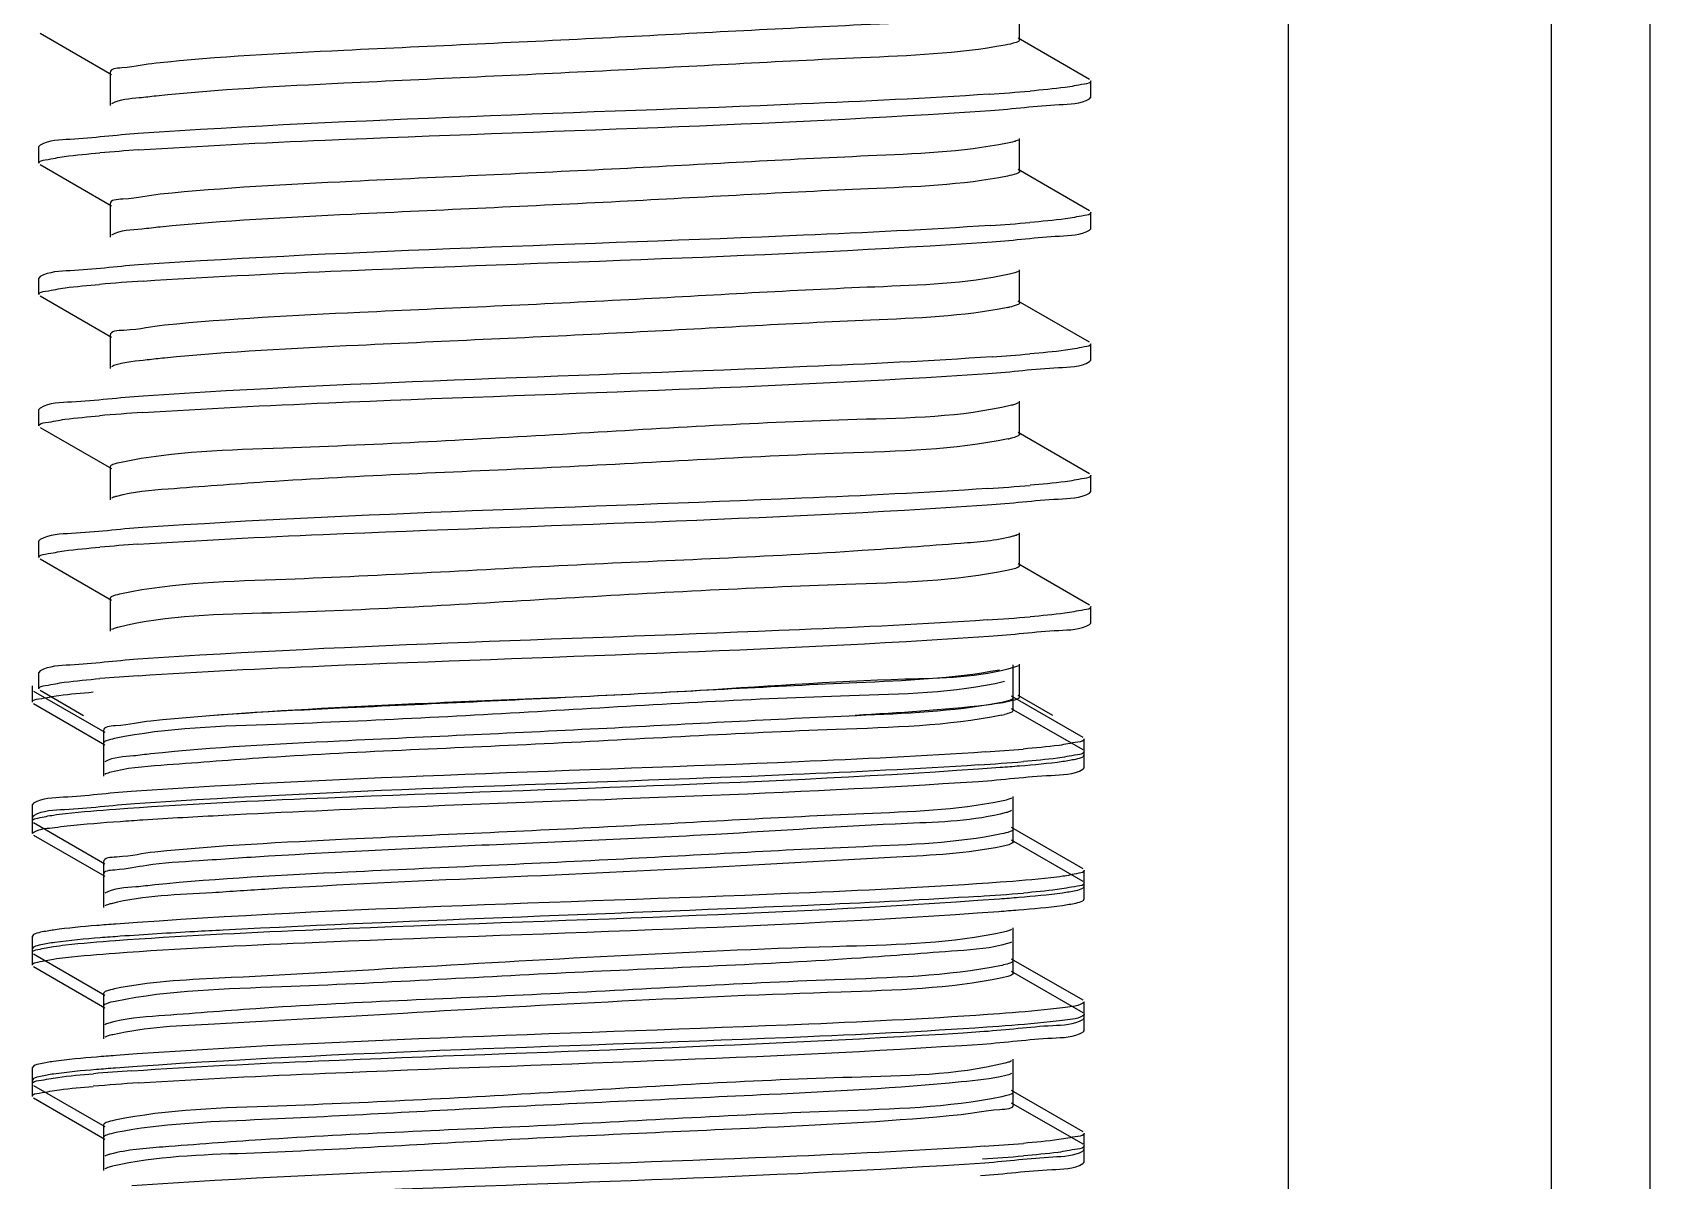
# Model space of a CAD drawing. Extents: x 1725261 to 1937680, y 860327 to 1571294.
# Drawn here: x 1825655.8 to 1825948.7, y 1252264 to 1252472 of the extents above; entities that cross this region are included whole.
import ezdxf

# ---------------------------------------------------------------- set-up
doc = ezdxf.new("R2010")
doc.units = 0
doc.header["$LTSCALE"] = 1000
doc.header["$MEASUREMENT"] = 0

msp = doc.modelspace()

# ---------------------------------------------------------------- linework, layer by layer
at = {"linetype": 'Continuous'}
for p, q in [((1825883.22, 1253335.18), (1825883.22, 1248594.16)), ((1825930.85, 1253335.18), (1825930.85, 1248594.16)), ((1825948.71, 1253335.18), (1825948.71, 1248594.16)), ((1825834.61, 1252470.68), (1825834.61, 1252476.64)), ((1825657.22, 1252471.91), (1825670.15, 1252464.43)), ((1825847.28, 1252463.5), (1825834.35, 1252470.99)), ((1825669.89, 1252464.73), (1825669.89, 1252458.78)), ((1825847.5, 1252460.27), (1825847.5, 1252463.24)), ((1825847.5, 1252460.27), (1825847.5, 1252463.24)), ((1825847.28, 1252460), (1825847.5, 1252460.27)), ((1825657.22, 1252451.6), (1825657, 1252451.34)), ((1825657, 1252448.36), (1825657, 1252451.34)), ((1825657, 1252448.36), (1825657, 1252451.34)), ((1825834.61, 1252446.87), (1825834.61, 1252452.82)), ((1825657.22, 1252448.1), (1825670.15, 1252440.62)), ((1825847.28, 1252439.69), (1825834.35, 1252447.17)), ((1825669.89, 1252440.92), (1825669.89, 1252434.96)), ((1825847.5, 1252436.45), (1825847.5, 1252439.43)), ((1825847.5, 1252436.45), (1825847.5, 1252439.43)), ((1825847.28, 1252436.19), (1825847.5, 1252436.45)), ((1825657.22, 1252427.78), (1825657, 1252427.52)), ((1825834.61, 1252423.06), (1825834.61, 1252429.01)), ((1825657, 1252424.55), (1825657, 1252427.52)), ((1825657, 1252424.55), (1825657, 1252427.52)), ((1825657.22, 1252424.29), (1825670.15, 1252416.8)), ((1825847.28, 1252415.88), (1825834.35, 1252423.36)), ((1825669.89, 1252417.1), (1825669.89, 1252411.15)), ((1825847.5, 1252412.64), (1825847.5, 1252415.62)), ((1825847.5, 1252412.64), (1825847.5, 1252415.62)), ((1825847.28, 1252412.38), (1825847.5, 1252412.64)), ((1825834.61, 1252399.25), (1825834.61, 1252405.2)), ((1825657.22, 1252403.97), (1825657, 1252403.71)), ((1825657, 1252400.73), (1825657, 1252403.71)), ((1825657, 1252400.73), (1825657, 1252403.71)), ((1825657.22, 1252400.47), (1825670.15, 1252392.99)), ((1825847.28, 1252392.06), (1825834.35, 1252399.55)), ((1825669.89, 1252393.29), (1825669.89, 1252387.34)), ((1825847.5, 1252388.83), (1825847.5, 1252391.8)), ((1825847.5, 1252388.83), (1825847.5, 1252391.8)), ((1825847.28, 1252388.57), (1825847.5, 1252388.83)), ((1825834.61, 1252375.43), (1825834.61, 1252381.39)), ((1825657.22, 1252380.16), (1825657, 1252379.9)), ((1825657, 1252376.92), (1825657, 1252379.9)), ((1825657, 1252376.92), (1825657, 1252379.9)), ((1825657.22, 1252376.66), (1825670.15, 1252369.18)), ((1825847.28, 1252368.25), (1825834.35, 1252375.73)), ((1825833.4, 1252374.78), (1825832.59, 1252374.59)), ((1825669.89, 1252369.48), (1825669.89, 1252363.53)), ((1825847.5, 1252365.01), (1825847.5, 1252367.99)), ((1825847.28, 1252364.75), (1825847.5, 1252365.01)), ((1825833.42, 1252351.48), (1825833.42, 1252357.43)), ((1825834.61, 1252351.62), (1825834.61, 1252357.57)), ((1825657.22, 1252356.35), (1825657, 1252356.08)), ((1825657, 1252353.11), (1825657, 1252356.08)), ((1825657, 1252353.11), (1825657, 1252356.08)), ((1825833.42, 1252349.2), (1825833.42, 1252355.15)), ((1825655.81, 1252350.69), (1825655.81, 1252353.66)), ((1825655.81, 1252350.69), (1825655.81, 1252353.66)), ((1825656.04, 1252352.7), (1825668.96, 1252345.22)), ((1825657.22, 1252352.85), (1825665.1, 1252348.29)), ((1825846.09, 1252344.29), (1825833.16, 1252351.78)), ((1825840.62, 1252348.29), (1825834.35, 1252351.92)), ((1825656.04, 1252350.42), (1825668.96, 1252342.94)), ((1825833.67, 1252351.05), (1825832.62, 1252350.78)), ((1825846.09, 1252342.02), (1825833.16, 1252349.5)), ((1825668.7, 1252345.52), (1825668.7, 1252339.57)), ((1825668.7, 1252343.24), (1825668.7, 1252337.29)), ((1825846.31, 1252341.06), (1825846.31, 1252344.03)), ((1825846.09, 1252340.8), (1825846.31, 1252341.06)), ((1825846.31, 1252338.78), (1825846.31, 1252341.76)), ((1825846.31, 1252338.78), (1825846.31, 1252341.76)), ((1825846.09, 1252338.52), (1825846.31, 1252338.78)), ((1825656.04, 1252332.39), (1825655.81, 1252332.13)), ((1825655.81, 1252329.15), (1825655.81, 1252332.13)), ((1825655.81, 1252329.15), (1825655.81, 1252332.13)), ((1825833.42, 1252327.66), (1825833.42, 1252333.62)), ((1825833.42, 1252325.38), (1825833.42, 1252331.34)), ((1825656.04, 1252330.11), (1825655.81, 1252329.85)), ((1825655.81, 1252326.87), (1825655.81, 1252329.85)), ((1825655.81, 1252326.87), (1825655.81, 1252329.85)), ((1825656.04, 1252328.89), (1825668.96, 1252321.41)), ((1825656.04, 1252326.61), (1825668.96, 1252319.13)), ((1825846.09, 1252320.48), (1825833.16, 1252327.96)), ((1825846.09, 1252318.2), (1825833.16, 1252325.69)), ((1825832.18, 1252324.72), (1825831.4, 1252324.54)), ((1825668.7, 1252321.71), (1825668.7, 1252315.76)), ((1825668.7, 1252319.43), (1825668.7, 1252313.48)), ((1825846.31, 1252317.24), (1825846.31, 1252320.22)), ((1825846.31, 1252317.24), (1825846.31, 1252320.22)), ((1825846.09, 1252316.98), (1825846.31, 1252317.24)), ((1825846.31, 1252314.97), (1825846.31, 1252317.94)), ((1825846.31, 1252314.97), (1825846.31, 1252317.94)), ((1825846.09, 1252314.71), (1825846.31, 1252314.97)), ((1825656.04, 1252308.58), (1825655.81, 1252308.31)), ((1825655.81, 1252305.34), (1825655.81, 1252308.31)), ((1825655.81, 1252305.34), (1825655.81, 1252308.31)), ((1825833.42, 1252303.85), (1825833.42, 1252309.8)), ((1825656.04, 1252306.3), (1825655.81, 1252306.04)), ((1825655.81, 1252303.06), (1825655.81, 1252306.04)), ((1825655.81, 1252303.06), (1825655.81, 1252306.04)), ((1825656.04, 1252305.08), (1825668.96, 1252297.6)), ((1825833.42, 1252301.57), (1825833.42, 1252307.52)), ((1825656.04, 1252302.8), (1825668.96, 1252295.32)), ((1825846.09, 1252296.67), (1825833.16, 1252304.15)), ((1825846.09, 1252294.39), (1825833.16, 1252301.87)), ((1825832.45, 1252300.99), (1825831.43, 1252300.74)), ((1825668.7, 1252297.9), (1825668.7, 1252291.94)), ((1825846.31, 1252293.43), (1825846.31, 1252296.41)), ((1825846.31, 1252293.43), (1825846.31, 1252296.41)), ((1825668.7, 1252295.62), (1825668.7, 1252289.66)), ((1825846.09, 1252293.17), (1825846.31, 1252293.43)), ((1825846.31, 1252291.15), (1825846.31, 1252294.13)), ((1825846.31, 1252291.15), (1825846.31, 1252294.13)), ((1825846.09, 1252290.89), (1825846.31, 1252291.15)), ((1825656.04, 1252284.76), (1825655.81, 1252284.5)), ((1825655.81, 1252281.53), (1825655.81, 1252284.5)), ((1825655.81, 1252281.53), (1825655.81, 1252284.5)), ((1825833.42, 1252280.04), (1825833.42, 1252285.99)), ((1825656.04, 1252282.48), (1825655.81, 1252282.22)), ((1825655.81, 1252279.25), (1825655.81, 1252282.22)), ((1825655.81, 1252279.25), (1825655.81, 1252282.22)), ((1825656.04, 1252281.26), (1825668.96, 1252273.78)), ((1825833.42, 1252277.76), (1825833.42, 1252283.71)), ((1825656.04, 1252278.99), (1825668.96, 1252271.5)), ((1825832.01, 1252279.33), (1825831.37, 1252279.19)), ((1825846.09, 1252272.86), (1825833.16, 1252280.34)), ((1825846.09, 1252270.58), (1825833.16, 1252278.06)), ((1825668.7, 1252274.08), (1825668.7, 1252268.13)), ((1825846.31, 1252269.62), (1825846.31, 1252272.6)), ((1825668.7, 1252271.81), (1825668.7, 1252265.85)), ((1825846.09, 1252269.36), (1825846.31, 1252269.62)), ((1825846.31, 1252267.34), (1825846.31, 1252270.32)), ((1825846.31, 1252267.34), (1825846.31, 1252270.32)), ((1825846.09, 1252267.08), (1825846.31, 1252267.34))]:
    msp.add_line(p, q, dxfattribs=at)
for centre, radius, start, end in [((1825801.59, 1252876.54), 416.6, 273.7824, 274.8062), ((1825702.4, 1252041.46), 410.18, 93.8281, 94.8033), ((1825801.92, 1252848.57), 412.43, 273.8103, 274.8058), ((1825703.5, 1252003.88), 423.99, 93.7358, 94.8048), ((1825828.44, 1252442.07), 20.28, 281.4289, 282.338), ((1825802.26, 1252820.47), 408.13, 273.8417, 274.8037), ((1825703.38, 1251981.47), 422.59, 93.7444, 94.8051), ((1825829.07, 1252415.3), 17.26, 281.5727, 283.5086), ((1825801.29, 1252808.83), 420.34, 273.7577, 274.8062), ((1825702.27, 1251971.6), 408.6, 93.8386, 94.8036), ((1825801.16, 1252786.66), 421.99, 273.7478, 274.8056), ((1825702.37, 1251946.53), 409.86, 93.8302, 94.8034), ((1825827.8, 1252365.64), 17.65, 281.5584, 283.3366), ((1825799.49, 1252766.6), 428.18, 273.7147, 274.7998), ((1825801.08, 1252748.81), 408.05, 273.842, 274.8039), ((1825799.36, 1252744.5), 429.9, 273.7049, 274.7979), ((1825827.45, 1252321.92), 19.31, 281.4817, 282.6766), ((1825702.84, 1251851.8), 430.8, 93.6991, 94.7988), ((1825701.21, 1251874.63), 410.18, 93.8281, 94.8033), ((1825800.76, 1252681.4), 412.1, 273.8126, 274.8057), ((1825800.33, 1252684.62), 417.61, 273.7817, 274.8013)]:
    msp.add_arc(centre, radius, start, end, dxfattribs=at)
for points, knots in [([(1825832.01, 1252475.68), (1825823.43, 1252474.1), (1825799.47, 1252473.19), (1825759.59, 1252470.92), (1825716.99, 1252469.03), (1825689.52, 1252467.64), (1825678.23, 1252466.45)], [0, 0, 0, 0, 0.169916, 0.464788, 0.779028, 1, 1, 1, 1]), ([(1825832.01, 1252469.73), (1825823.43, 1252468.14), (1825799.47, 1252467.24), (1825759.59, 1252464.96), (1825716.99, 1252463.08), (1825689.52, 1252461.68), (1825678.23, 1252460.5)], [0, 0, 0, 0, 0.169916, 0.464788, 0.779028, 1, 1, 1, 1]), ([(1825834.61, 1252470.68), (1825834.61, 1252470.41), (1825833.41, 1252470.02), (1825832.67, 1252469.85), (1825832.01, 1252469.73)], [0, 0, 0, 0, 0.287813, 1, 1, 1, 1]), ([(1825678.23, 1252466.45), (1825676.15, 1252466.23), (1825674.17, 1252465.61), (1825669.88, 1252465.49), (1825669.89, 1252464.73)], [0, 0, 0, 0, 0.733736, 1, 1, 1, 1]), ([(1825847.5, 1252463.24), (1825847.5, 1252462.81), (1825845.2, 1252462.52), (1825844.04, 1252462.21), (1825842.88, 1252462.06)], [0, 0, 0, 0, 0.271384, 1, 1, 1, 1]), ([(1825678.23, 1252460.5), (1825677.22, 1252460.39), (1825674.54, 1252460), (1825671.63, 1252459.94), (1825670.15, 1252459.08)], [0, 0, 0, 0, 0.373853, 1, 1, 1, 1]), ([(1825829.07, 1252460.84), (1825817.77, 1252460.08), (1825766.41, 1252457.62), (1825714.99, 1252456.42), (1825675, 1252453.7)], [0, 0, 0, 0, 0.220263, 1, 1, 1, 1]), ([(1825829.33, 1252457.89), (1825833.48, 1252458.17), (1825839.31, 1252458.97), (1825845.65, 1252459.08), (1825847.27, 1252460)], [0, 0, 0, 0, 0.690508, 1, 1, 1, 1]), ([(1825675.01, 1252450.73), (1825686.27, 1252451.49), (1825737.71, 1252453.97), (1825789.21, 1252455.17), (1825829.33, 1252457.89)], [0, 0, 0, 0, 0.219081, 1, 1, 1, 1]), ([(1825675, 1252453.7), (1825670.88, 1252453.42), (1825665.12, 1252452.63), (1825658.83, 1252452.52), (1825657.23, 1252451.6)], [0, 0, 0, 0, 0.690323, 1, 1, 1, 1]), ([(1825832.41, 1252451.95), (1825824.13, 1252450.29), (1825800.55, 1252449.49), (1825761.04, 1252447.14), (1825718.27, 1252445.3), (1825690.5, 1252443.88), (1825678.98, 1252442.71)], [0, 0, 0, 0, 0.164798, 0.457724, 0.773903, 1, 1, 1, 1]), ([(1825834.35, 1252452.52), (1825834.12, 1252452.39), (1825833.47, 1252452.18), (1825832.81, 1252452.03), (1825832.41, 1252451.95)], [0, 0, 0, 0, 0.388853, 1, 1, 1, 1]), ([(1825657, 1252448.36), (1825657, 1252448.79), (1825659.29, 1252449.08), (1825660.45, 1252449.39), (1825661.6, 1252449.54)], [0, 0, 0, 0, 0.271489, 1, 1, 1, 1]), ([(1825832.41, 1252445.99), (1825824.13, 1252444.33), (1825800.55, 1252443.54), (1825761.04, 1252441.19), (1825718.27, 1252439.34), (1825690.5, 1252437.92), (1825678.98, 1252436.76)], [0, 0, 0, 0, 0.164798, 0.457724, 0.773903, 1, 1, 1, 1]), ([(1825834.61, 1252446.87), (1825834.61, 1252446.64), (1825833.62, 1252446.25), (1825832.97, 1252446.1), (1825832.41, 1252445.99)], [0, 0, 0, 0, 0.292777, 1, 1, 1, 1]), ([(1825678.98, 1252442.71), (1825676.71, 1252442.49), (1825674.57, 1252441.8), (1825669.89, 1252441.74), (1825669.89, 1252440.92)], [0, 0, 0, 0, 0.734506, 1, 1, 1, 1]), ([(1825847.5, 1252439.43), (1825847.5, 1252439), (1825845.22, 1252438.71), (1825844.07, 1252438.4), (1825842.92, 1252438.25)], [0, 0, 0, 0, 0.271538, 1, 1, 1, 1]), ([(1825678.98, 1252436.76), (1825677.86, 1252436.65), (1825674.94, 1252436.23), (1825671.76, 1252436.2), (1825670.15, 1252435.27)], [0, 0, 0, 0, 0.375724, 1, 1, 1, 1]), ([(1825829.33, 1252437.05), (1825818.04, 1252436.29), (1825766.6, 1252433.81), (1825715.1, 1252432.62), (1825675.01, 1252429.89)], [0, 0, 0, 0, 0.219643, 1, 1, 1, 1]), ([(1825675.87, 1252426.97), (1825687.2, 1252427.73), (1825738.45, 1252430.18), (1825789.76, 1252431.37), (1825829.61, 1252434.09)], [0, 0, 0, 0, 0.221375, 1, 1, 1, 1]), ([(1825829.61, 1252434.09), (1825833.7, 1252434.37), (1825839.43, 1252435.16), (1825845.68, 1252435.28), (1825847.27, 1252436.19)], [0, 0, 0, 0, 0.690201, 1, 1, 1, 1]), ([(1825675.01, 1252429.89), (1825670.9, 1252429.61), (1825665.12, 1252428.81), (1825658.83, 1252428.71), (1825657.23, 1252427.78)], [0, 0, 0, 0, 0.690341, 1, 1, 1, 1]), ([(1825832.77, 1252428.21), (1825824.8, 1252426.46), (1825801.61, 1252425.81), (1825762.5, 1252423.36), (1825719.56, 1252421.56), (1825691.51, 1252420.12), (1825679.75, 1252418.98)], [0, 0, 0, 0, 0.159658, 0.450626, 0.768754, 1, 1, 1, 1]), ([(1825834.35, 1252428.71), (1825834.16, 1252428.6), (1825833.63, 1252428.41), (1825833.1, 1252428.28), (1825832.77, 1252428.21)], [0, 0, 0, 0, 0.39781, 1, 1, 1, 1]), ([(1825657, 1252424.55), (1825657, 1252424.99), (1825659.36, 1252425.27), (1825660.54, 1252425.59), (1825661.73, 1252425.75)], [0, 0, 0, 0, 0.271035, 1, 1, 1, 1]), ([(1825832.46, 1252422.19), (1825824.31, 1252420.54), (1825801.02, 1252419.75), (1825761.88, 1252417.41), (1825719.22, 1252415.59), (1825691.4, 1252414.16), (1825679.75, 1252413.02)], [0, 0, 0, 0, 0.163103, 0.454144, 0.77037, 1, 1, 1, 1]), ([(1825834.61, 1252423.06), (1825834.61, 1252422.85), (1825833.8, 1252422.49), (1825833.24, 1252422.36), (1825832.77, 1252422.26)], [0, 0, 0, 0, 0.298854, 1, 1, 1, 1]), ([(1825679.75, 1252418.98), (1825677.29, 1252418.74), (1825674.99, 1252417.98), (1825669.89, 1252418), (1825669.89, 1252417.1)], [0, 0, 0, 0, 0.735116, 1, 1, 1, 1]), ([(1825679.75, 1252413.02), (1825678.71, 1252412.92), (1825675.71, 1252412.58), (1825672.66, 1252412.3), (1825670.77, 1252411.71)], [0, 0, 0, 0, 0.345444, 1, 1, 1, 1]), ([(1825829.61, 1252413.26), (1825818.45, 1252412.49), (1825767.2, 1252410.02), (1825715.89, 1252408.8), (1825675.87, 1252406.14)], [0, 0, 0, 0, 0.2181, 1, 1, 1, 1]), ([(1825847.5, 1252415.62), (1825847.5, 1252415.19), (1825845.23, 1252414.9), (1825844.08, 1252414.59), (1825842.93, 1252414.44)], [0, 0, 0, 0, 0.271601, 1, 1, 1, 1]), ([(1825670.77, 1252411.71), (1825670.65, 1252411.67), (1825670.44, 1252411.6), (1825670.23, 1252411.5), (1825670.15, 1252411.45)], [0, 0, 0, 0, 0.563324, 1, 1, 1, 1]), ([(1825675.79, 1252403.15), (1825687.02, 1252403.9), (1825738.04, 1252406.35), (1825789.11, 1252407.57), (1825828.84, 1252410.23)], [0, 0, 0, 0, 0.220392, 1, 1, 1, 1]), ([(1825828.84, 1252410.23), (1825833.11, 1252410.51), (1825839.09, 1252411.34), (1825845.61, 1252411.43), (1825847.27, 1252412.38)], [0, 0, 0, 0, 0.690998, 1, 1, 1, 1]), ([(1825675.87, 1252406.14), (1825671.55, 1252405.85), (1825665.5, 1252405.01), (1825658.9, 1252404.93), (1825657.23, 1252403.97)], [0, 0, 0, 0, 0.691204, 1, 1, 1, 1]), ([(1825833.11, 1252404.47), (1825824, 1252402.27), (1825797.12, 1252401.96), (1825753.31, 1252399.23), (1825708.95, 1252396.78), (1825681.52, 1252396.14), (1825671.9, 1252394.13)], [0, 0, 0, 0, 0.173919, 0.493974, 0.817428, 1, 1, 1, 1]), ([(1825834.35, 1252404.9), (1825834.19, 1252404.81), (1825833.78, 1252404.65), (1825833.36, 1252404.53), (1825833.11, 1252404.47)], [0, 0, 0, 0, 0.408003, 1, 1, 1, 1]), ([(1825657, 1252400.73), (1825657, 1252401.18), (1825659.34, 1252401.46), (1825660.53, 1252401.78), (1825661.71, 1252401.93)], [0, 0, 0, 0, 0.271101, 1, 1, 1, 1]), ([(1825832.54, 1252398.39), (1825822.74, 1252396.37), (1825794.93, 1252395.77), (1825750.26, 1252392.96), (1825709.38, 1252391.52), (1825683.2, 1252389.47), (1825674.06, 1252388.81), (1825671.03, 1252387.97)], [0, 0, 0, 0, 0.185394, 0.511906, 0.831666, 0.941677, 1, 1, 1, 1]), ([(1825834.61, 1252399.25), (1825834.61, 1252399.07), (1825833.97, 1252398.73), (1825833.49, 1252398.61), (1825833.11, 1252398.52)], [0, 0, 0, 0, 0.306365, 1, 1, 1, 1]), ([(1825671.9, 1252394.13), (1825671.39, 1252394.02), (1825670.78, 1252393.89), (1825669.89, 1252393.51), (1825669.89, 1252393.29)], [0, 0, 0, 0, 0.705027, 1, 1, 1, 1]), ([(1825847.5, 1252391.8), (1825847.5, 1252391.36), (1825845.18, 1252391.08), (1825844.01, 1252390.76), (1825842.84, 1252390.61)], [0, 0, 0, 0, 0.271246, 1, 1, 1, 1]), ([(1825671.03, 1252387.97), (1825670.85, 1252387.92), (1825670.55, 1252387.83), (1825670.26, 1252387.71), (1825670.15, 1252387.64)], [0, 0, 0, 0, 0.577171, 1, 1, 1, 1]), ([(1825828.84, 1252389.39), (1825817.63, 1252388.64), (1825766.61, 1252386.19), (1825715.54, 1252384.97), (1825675.79, 1252382.32)], [0, 0, 0, 0, 0.219978, 1, 1, 1, 1]), ([(1825828.75, 1252386.41), (1825833.04, 1252386.69), (1825839.05, 1252387.53), (1825845.61, 1252387.61), (1825847.27, 1252388.57)], [0, 0, 0, 0, 0.691085, 1, 1, 1, 1]), ([(1825674.92, 1252379.28), (1825686.1, 1252380.05), (1825737.37, 1252382.52), (1825788.71, 1252383.73), (1825828.75, 1252386.41)], [0, 0, 0, 0, 0.218278, 1, 1, 1, 1]), ([(1825675.79, 1252382.32), (1825671.49, 1252382.03), (1825665.47, 1252381.2), (1825658.9, 1252381.12), (1825657.23, 1252380.16)], [0, 0, 0, 0, 0.691128, 1, 1, 1, 1]), ([(1825834.35, 1252381.08), (1825834.23, 1252381.01), (1825833.92, 1252380.88), (1825833.59, 1252380.79), (1825833.4, 1252380.74)], [0, 0, 0, 0, 0.419644, 1, 1, 1, 1]), ([(1825657, 1252376.92), (1825657, 1252377.35), (1825659.28, 1252377.64), (1825660.43, 1252377.95), (1825661.58, 1252378.1)], [0, 0, 0, 0, 0.271575, 1, 1, 1, 1]), ([(1825833.4, 1252380.74), (1825830.33, 1252379.91), (1825821.14, 1252379.24), (1825794.89, 1252377.2), (1825754.04, 1252375.75), (1825709.44, 1252372.95), (1825681.71, 1252372.35), (1825671.95, 1252370.33)], [0, 0, 0, 0, 0.059025, 0.169477, 0.489312, 0.815208, 1, 1, 1, 1]), ([(1825834.61, 1252375.43), (1825834.61, 1252375.28), (1825834.12, 1252374.97), (1825833.71, 1252374.87), (1825833.4, 1252374.78)], [0, 0, 0, 0, 0.315715, 1, 1, 1, 1]), ([(1825832.59, 1252374.59), (1825822.93, 1252372.58), (1825795.43, 1252371.93), (1825750.99, 1252369.5), (1825707.2, 1252366.72), (1825680.35, 1252366.48), (1825671.32, 1252364.23)], [0, 0, 0, 0, 0.183095, 0.50716, 0.827184, 1, 1, 1, 1]), ([(1825671.95, 1252370.33), (1825671.43, 1252370.22), (1825670.81, 1252370.08), (1825669.89, 1252369.7), (1825669.89, 1252369.48)], [0, 0, 0, 0, 0.705588, 1, 1, 1, 1]), ([(1825847.5, 1252367.99), (1825847.5, 1252367.55), (1825845.16, 1252367.27), (1825843.99, 1252366.95), (1825842.81, 1252366.8)], [0, 0, 0, 0, 0.271149, 1, 1, 1, 1]), ([(1825671.32, 1252364.23), (1825671.08, 1252364.17), (1825670.68, 1252364.06), (1825670.3, 1252363.91), (1825670.15, 1252363.83)], [0, 0, 0, 0, 0.589215, 1, 1, 1, 1]), ([(1825828.75, 1252365.57), (1825817.42, 1252364.82), (1825766.15, 1252362.36), (1825714.81, 1252361.17), (1825674.92, 1252358.45)], [0, 0, 0, 0, 0.221088, 1, 1, 1, 1]), ([(1825829.06, 1252362.62), (1825833.28, 1252362.9), (1825839.19, 1252363.72), (1825845.63, 1252363.81), (1825847.27, 1252364.75)], [0, 0, 0, 0, 0.690779, 1, 1, 1, 1]), ([(1825674.99, 1252355.48), (1825686.22, 1252356.24), (1825737.57, 1252358.71), (1825788.99, 1252359.92), (1825829.06, 1252362.62)], [0, 0, 0, 0, 0.218769, 1, 1, 1, 1]), ([(1825674.92, 1252358.45), (1825670.82, 1252358.17), (1825665.08, 1252357.37), (1825658.82, 1252357.26), (1825657.23, 1252356.35)], [0, 0, 0, 0, 0.690244, 1, 1, 1, 1]), ([(1825831.87, 1252354.41), (1825822.73, 1252352.24), (1825795.84, 1252351.89), (1825752.02, 1252349.18), (1825707.7, 1252346.73), (1825680.31, 1252346.09), (1825670.71, 1252344.08)], [0, 0, 0, 0, 0.174525, 0.494592, 0.817709, 1, 1, 1, 1]), ([(1825830.95, 1252356.5), (1825822.46, 1252354.89), (1825798.62, 1252354.02), (1825758.84, 1252351.72), (1825716.19, 1252349.85), (1825688.63, 1252348.44), (1825677.27, 1252347.27)], [0, 0, 0, 0, 0.168355, 0.462634, 0.777465, 1, 1, 1, 1]), ([(1825833.67, 1252357), (1825827.31, 1252355.06), (1825807.1, 1252354.94), (1825771.96, 1252352.22), (1825730.17, 1252350.69), (1825701.72, 1252349.22), (1825688.82, 1252348.29)], [0, 0, 0, 0, 0.137438, 0.410761, 0.732679, 1, 1, 1, 1]), ([(1825834.35, 1252357.27), (1825834.26, 1252357.22), (1825834.03, 1252357.12), (1825833.8, 1252357.04), (1825833.67, 1252357)], [0, 0, 0, 0, 0.433013, 1, 1, 1, 1]), ([(1825655.81, 1252350.69), (1825655.81, 1252351.13), (1825658.19, 1252351.41), (1825659.39, 1252351.74), (1825660.59, 1252351.89)], [0, 0, 0, 0, 0.270914, 1, 1, 1, 1]), ([(1825657, 1252353.11), (1825657, 1252353.54), (1825659.29, 1252353.83), (1825660.44, 1252354.14), (1825661.6, 1252354.29)], [0, 0, 0, 0, 0.271506, 1, 1, 1, 1]), ([(1825833.42, 1252351.48), (1825833.42, 1252351.22), (1825832.29, 1252350.83), (1825831.57, 1252350.66), (1825830.95, 1252350.54)], [0, 0, 0, 0, 0.289227, 1, 1, 1, 1]), ([(1825834.61, 1252351.62), (1825834.61, 1252351.5), (1825834.25, 1252351.22), (1825833.91, 1252351.12), (1825833.67, 1252351.05)], [0, 0, 0, 0, 0.327438, 1, 1, 1, 1]), ([(1825830.95, 1252350.54), (1825822.46, 1252348.94), (1825798.62, 1252348.06), (1825758.84, 1252345.77), (1825716.19, 1252343.9), (1825688.63, 1252342.49), (1825677.27, 1252341.31)], [0, 0, 0, 0, 0.168355, 0.462634, 0.777465, 1, 1, 1, 1]), ([(1825832.62, 1252350.78), (1825831.29, 1252350.5), (1825822.05, 1252349.28), (1825812.76, 1252348.76), (1825804.83, 1252348.29)], [0, 0, 0, 0, 0.146271, 1, 1, 1, 1]), ([(1825833.42, 1252349.2), (1825833.42, 1252349.02), (1825832.76, 1252348.67), (1825832.27, 1252348.55), (1825831.87, 1252348.46)], [0, 0, 0, 0, 0.305231, 1, 1, 1, 1]), ([(1825677.27, 1252347.27), (1825675.13, 1252347.04), (1825673.1, 1252346.4), (1825668.7, 1252346.3), (1825668.7, 1252345.52)], [0, 0, 0, 0, 0.733984, 1, 1, 1, 1]), ([(1825831.34, 1252348.34), (1825821.52, 1252346.32), (1825793.67, 1252345.71), (1825748.96, 1252342.91), (1825708.06, 1252341.48), (1825681.92, 1252339.41), (1825672.81, 1252338.76), (1825669.8, 1252337.91)], [0, 0, 0, 0, 0.185736, 0.512591, 0.832304, 0.942068, 1, 1, 1, 1]), ([(1825670.71, 1252344.08), (1825670.2, 1252343.98), (1825669.59, 1252343.84), (1825668.7, 1252343.46), (1825668.7, 1252343.24)], [0, 0, 0, 0, 0.704981, 1, 1, 1, 1]), ([(1825846.31, 1252344.03), (1825846.31, 1252343.6), (1825844.04, 1252343.32), (1825842.89, 1252343.01), (1825841.75, 1252342.86)], [0, 0, 0, 0, 0.271618, 1, 1, 1, 1]), ([(1825677.27, 1252341.31), (1825676.22, 1252341.2), (1825673.47, 1252340.8), (1825670.48, 1252340.75), (1825668.96, 1252339.87)], [0, 0, 0, 0, 0.374443, 1, 1, 1, 1]), ([(1825828.42, 1252341.67), (1825817.14, 1252340.9), (1825765.58, 1252338.42), (1825713.95, 1252337.23), (1825673.73, 1252334.49)], [0, 0, 0, 0, 0.219056, 1, 1, 1, 1]), ([(1825831.1, 1252338.89), (1825832.26, 1252338.97), (1825836.04, 1252339.27), (1825839.82, 1252339.6), (1825842.42, 1252339.97)], [0, 0, 0, 0, 0.307404, 1, 1, 1, 1]), ([(1825846.31, 1252341.76), (1825846.31, 1252341.3), (1825843.88, 1252341.03), (1825842.67, 1252340.69), (1825841.45, 1252340.54)], [0, 0, 0, 0, 0.270633, 1, 1, 1, 1]), ([(1825842.42, 1252339.97), (1825843.22, 1252340.08), (1825844.45, 1252340.3), (1825845.7, 1252340.57), (1825846.08, 1252340.8)], [0, 0, 0, 0, 0.643343, 1, 1, 1, 1]), ([(1825669.8, 1252337.91), (1825669.63, 1252337.86), (1825669.35, 1252337.77), (1825669.07, 1252337.66), (1825668.96, 1252337.59)], [0, 0, 0, 0, 0.575377, 1, 1, 1, 1]), ([(1825670.94, 1252331.32), (1825682.41, 1252332.16), (1825735.8, 1252334.76), (1825789.27, 1252335.82), (1825831.1, 1252338.89)], [0, 0, 0, 0, 0.215167, 1, 1, 1, 1]), ([(1825827.23, 1252339.31), (1825815.98, 1252338.57), (1825765.04, 1252336.13), (1825714.04, 1252334.91), (1825674.4, 1252332.26)], [0, 0, 0, 0, 0.221096, 1, 1, 1, 1]), ([(1825827.14, 1252336.33), (1825831.53, 1252336.62), (1825837.67, 1252337.47), (1825844.38, 1252337.54), (1825846.08, 1252338.52)], [0, 0, 0, 0, 0.691433, 1, 1, 1, 1]), ([(1825673.73, 1252334.49), (1825669.63, 1252334.21), (1825663.89, 1252333.42), (1825657.63, 1252333.31), (1825656.04, 1252332.39)], [0, 0, 0, 0, 0.69024, 1, 1, 1, 1]), ([(1825690.35, 1252330.21), (1825701.59, 1252330.79), (1825747.19, 1252332.81), (1825792.83, 1252334.06), (1825827.14, 1252336.33)], [0, 0, 0, 0, 0.246725, 1, 1, 1, 1]), ([(1825674.4, 1252332.26), (1825670.15, 1252331.97), (1825664.19, 1252331.15), (1825657.69, 1252331.06), (1825656.04, 1252330.11)], [0, 0, 0, 0, 0.690899, 1, 1, 1, 1]), ([(1825659.67, 1252330.23), (1825660.38, 1252330.33), (1825664.13, 1252330.79), (1825667.9, 1252331.09), (1825670.94, 1252331.32)], [0, 0, 0, 0, 0.191294, 1, 1, 1, 1]), ([(1825831.34, 1252332.76), (1825823.15, 1252331.08), (1825799.69, 1252330.32), (1825760.3, 1252327.95), (1825717.47, 1252326.11), (1825689.62, 1252324.69), (1825678.02, 1252323.53)], [0, 0, 0, 0, 0.163231, 0.45556, 0.772333, 1, 1, 1, 1]), ([(1825833.16, 1252333.31), (1825832.94, 1252333.19), (1825832.33, 1252332.98), (1825831.72, 1252332.84), (1825831.34, 1252332.76)], [0, 0, 0, 0, 0.391472, 1, 1, 1, 1]), ([(1825833.16, 1252331.04), (1825833.03, 1252330.96), (1825832.71, 1252330.83), (1825832.37, 1252330.73), (1825832.18, 1252330.68)], [0, 0, 0, 0, 0.417945, 1, 1, 1, 1]), ([(1825655.81, 1252329.15), (1825655.81, 1252329.52), (1825657.7, 1252329.84), (1825658.7, 1252330.1), (1825659.67, 1252330.23)], [0, 0, 0, 0, 0.274518, 1, 1, 1, 1]), ([(1825659.87, 1252327.98), (1825660.62, 1252328.09), (1825664.57, 1252328.56), (1825668.52, 1252328.86), (1825671.73, 1252329.09)], [0, 0, 0, 0, 0.191301, 1, 1, 1, 1]), ([(1825671.73, 1252329.09), (1825673.09, 1252329.19), (1825679.29, 1252329.61), (1825685.5, 1252329.96), (1825690.35, 1252330.21)], [0, 0, 0, 0, 0.219258, 1, 1, 1, 1]), ([(1825832.18, 1252330.68), (1825826.37, 1252329.13), (1825808.57, 1252328.62), (1825777.05, 1252326.38), (1825738.41, 1252324.87), (1825711.44, 1252323.53), (1825698.56, 1252322.76)], [0, 0, 0, 0, 0.134666, 0.394603, 0.711038, 1, 1, 1, 1]), ([(1825655.81, 1252326.87), (1825655.81, 1252327), (1825657.27, 1252327.9), (1825658.58, 1252327.81), (1825659.87, 1252327.98)], [0, 0, 0, 0, 0.088423, 1, 1, 1, 1]), ([(1825831.34, 1252326.81), (1825823.15, 1252325.12), (1825799.69, 1252324.37), (1825760.3, 1252321.99), (1825717.47, 1252320.16), (1825689.62, 1252318.73), (1825678.02, 1252317.58)], [0, 0, 0, 0, 0.163231, 0.45556, 0.772333, 1, 1, 1, 1]), ([(1825833.42, 1252327.66), (1825833.42, 1252327.44), (1825832.49, 1252327.06), (1825831.86, 1252326.92), (1825831.34, 1252326.81)], [0, 0, 0, 0, 0.294502, 1, 1, 1, 1]), ([(1825833.42, 1252325.38), (1825833.42, 1252325.23), (1825832.91, 1252324.91), (1825832.5, 1252324.81), (1825832.18, 1252324.72)], [0, 0, 0, 0, 0.314301, 1, 1, 1, 1]), ([(1825678.02, 1252323.53), (1825675.69, 1252323.3), (1825673.51, 1252322.59), (1825668.7, 1252322.55), (1825668.7, 1252321.71)], [0, 0, 0, 0, 0.734699, 1, 1, 1, 1]), ([(1825698.56, 1252322.76), (1825694.37, 1252322.51), (1825687.23, 1252321.98), (1825677.26, 1252321.42), (1825672.66, 1252320.32), (1825668.7, 1252320.15), (1825668.7, 1252319.43)], [0, 0, 0, 0, 0.417623, 0.73271, 0.928797, 1, 1, 1, 1]), ([(1825831.4, 1252324.54), (1825825.14, 1252323.24), (1825807.09, 1252322.4), (1825762.9, 1252319.66), (1825724.91, 1252318.38), (1825698.56, 1252316.81)], [0, 0, 0, 0, 0.144135, 0.405017, 1, 1, 1, 1]), ([(1825846.31, 1252320.22), (1825846.31, 1252319.85), (1825844.4, 1252319.53), (1825843.4, 1252319.27), (1825842.42, 1252319.13)], [0, 0, 0, 0, 0.274374, 1, 1, 1, 1]), ([(1825678.02, 1252317.58), (1825676.87, 1252317.46), (1825673.88, 1252317.03), (1825670.61, 1252317.02), (1825668.96, 1252316.06)], [0, 0, 0, 0, 0.376256, 1, 1, 1, 1]), ([(1825698.56, 1252316.81), (1825695.17, 1252316.61), (1825685.69, 1252315.87), (1825676.04, 1252315.67), (1825670.09, 1252314.17)], [0, 0, 0, 0, 0.356375, 1, 1, 1, 1]), ([(1825831.1, 1252318.05), (1825819.61, 1252317.21), (1825766.23, 1252314.6), (1825712.76, 1252313.56), (1825670.94, 1252310.48)], [0, 0, 0, 0, 0.215475, 1, 1, 1, 1]), ([(1825842.42, 1252319.13), (1825841.71, 1252319.03), (1825837.94, 1252318.57), (1825834.16, 1252318.27), (1825831.1, 1252318.05)], [0, 0, 0, 0, 0.191409, 1, 1, 1, 1]), ([(1825846.31, 1252317.94), (1825846.31, 1252317.48), (1825843.85, 1252317.21), (1825842.63, 1252316.87), (1825841.4, 1252316.72)], [0, 0, 0, 0, 0.270505, 1, 1, 1, 1]), ([(1825842.39, 1252316.15), (1825843.19, 1252316.27), (1825844.43, 1252316.48), (1825845.69, 1252316.76), (1825846.08, 1252316.98)], [0, 0, 0, 0, 0.643758, 1, 1, 1, 1]), ([(1825670.09, 1252314.17), (1825669.86, 1252314.12), (1825669.48, 1252314.01), (1825669.1, 1252313.86), (1825668.96, 1252313.78)], [0, 0, 0, 0, 0.58755, 1, 1, 1, 1]), ([(1825670.89, 1252307.5), (1825682.34, 1252308.34), (1825735.7, 1252310.95), (1825789.14, 1252312.01), (1825830.97, 1252315.06)], [0, 0, 0, 0, 0.214881, 1, 1, 1, 1]), ([(1825827.14, 1252315.5), (1825817.59, 1252314.86), (1825772, 1252312.63), (1825726.38, 1252311.23), (1825690.35, 1252309.37)], [0, 0, 0, 0, 0.209609, 1, 1, 1, 1]), ([(1825830.84, 1252312.78), (1825832.02, 1252312.86), (1825835.86, 1252313.16), (1825839.71, 1252313.5), (1825842.35, 1252313.87)], [0, 0, 0, 0, 0.307278, 1, 1, 1, 1]), ([(1825830.97, 1252315.06), (1825832.14, 1252315.15), (1825835.95, 1252315.45), (1825839.76, 1252315.79), (1825842.39, 1252316.15)], [0, 0, 0, 0, 0.307307, 1, 1, 1, 1]), ([(1825842.35, 1252313.87), (1825843.17, 1252313.98), (1825844.41, 1252314.2), (1825845.69, 1252314.48), (1825846.08, 1252314.71)], [0, 0, 0, 0, 0.644096, 1, 1, 1, 1]), ([(1825670.94, 1252310.48), (1825669.78, 1252310.4), (1825666.02, 1252310.1), (1825662.26, 1252309.76), (1825659.67, 1252309.4)], [0, 0, 0, 0, 0.307527, 1, 1, 1, 1]), ([(1825670.86, 1252305.22), (1825682.28, 1252306.06), (1825735.61, 1252308.66), (1825789.02, 1252309.73), (1825830.84, 1252312.78)], [0, 0, 0, 0, 0.21463, 1, 1, 1, 1]), ([(1825659.67, 1252309.4), (1825658.88, 1252309.29), (1825657.66, 1252309.07), (1825656.42, 1252308.8), (1825656.04, 1252308.58)], [0, 0, 0, 0, 0.643047, 1, 1, 1, 1]), ([(1825671.73, 1252308.26), (1825670.51, 1252308.17), (1825666.55, 1252307.87), (1825662.59, 1252307.52), (1825659.87, 1252307.15)], [0, 0, 0, 0, 0.307563, 1, 1, 1, 1]), ([(1825831.69, 1252309.02), (1825822.41, 1252306.93), (1825786.23, 1252306.21), (1825739.02, 1252303.46), (1825694.88, 1252300.88), (1825676.91, 1252300.04), (1825670.69, 1252298.73)], [0, 0, 0, 0, 0.176934, 0.667357, 0.8818, 1, 1, 1, 1]), ([(1825690.35, 1252309.37), (1825688.61, 1252309.28), (1825682.41, 1252308.95), (1825676.2, 1252308.58), (1825671.73, 1252308.26)], [0, 0, 0, 0, 0.279122, 1, 1, 1, 1]), ([(1825833.16, 1252309.5), (1825832.98, 1252309.4), (1825832.49, 1252309.22), (1825831.99, 1252309.09), (1825831.69, 1252309.02)], [0, 0, 0, 0, 0.400787, 1, 1, 1, 1]), ([(1825655.81, 1252305.34), (1825655.81, 1252305.71), (1825657.69, 1252306.03), (1825658.69, 1252306.28), (1825659.65, 1252306.42)], [0, 0, 0, 0, 0.274578, 1, 1, 1, 1]), ([(1825659.87, 1252307.15), (1825659.03, 1252307.03), (1825657.75, 1252306.81), (1825656.44, 1252306.53), (1825656.04, 1252306.3)], [0, 0, 0, 0, 0.645001, 1, 1, 1, 1]), ([(1825659.64, 1252304.14), (1825660.36, 1252304.24), (1825664.08, 1252304.7), (1825667.83, 1252305), (1825670.86, 1252305.22)], [0, 0, 0, 0, 0.191274, 1, 1, 1, 1]), ([(1825659.65, 1252306.42), (1825660.37, 1252306.52), (1825664.1, 1252306.98), (1825667.86, 1252307.28), (1825670.89, 1252307.5)], [0, 0, 0, 0, 0.191288, 1, 1, 1, 1]), ([(1825832.44, 1252306.94), (1825829.51, 1252306.06), (1825820.5, 1252305.45), (1825794.48, 1252303.34), (1825753.55, 1252301.93), (1825708.7, 1252299.12), (1825680.71, 1252298.5), (1825670.82, 1252296.48)], [0, 0, 0, 0, 0.056631, 0.165562, 0.48509, 0.813078, 1, 1, 1, 1]), ([(1825833.16, 1252307.22), (1825833.07, 1252307.17), (1825832.83, 1252307.06), (1825832.58, 1252306.98), (1825832.44, 1252306.94)], [0, 0, 0, 0, 0.430757, 1, 1, 1, 1]), ([(1825655.81, 1252303.06), (1825655.81, 1252303.43), (1825657.69, 1252303.75), (1825658.68, 1252304), (1825659.64, 1252304.14)], [0, 0, 0, 0, 0.274628, 1, 1, 1, 1]), ([(1825831.3, 1252302.99), (1825821.39, 1252300.97), (1825793.37, 1252300.35), (1825748.49, 1252297.53), (1825707.55, 1252296.13), (1825681.56, 1252294.01), (1825672.57, 1252293.4), (1825669.65, 1252292.52)], [0, 0, 0, 0, 0.18717, 0.515415, 0.834912, 0.94366, 1, 1, 1, 1]), ([(1825833.42, 1252303.85), (1825833.42, 1252303.66), (1825832.67, 1252303.3), (1825832.13, 1252303.17), (1825831.69, 1252303.07)], [0, 0, 0, 0, 0.30098, 1, 1, 1, 1]), ([(1825831.43, 1252300.74), (1825821.88, 1252298.73), (1825785.44, 1252297.81), (1825737.97, 1252295.24), (1825694.09, 1252292.55), (1825676.41, 1252291.8), (1825670.4, 1252290.44)], [0, 0, 0, 0, 0.181368, 0.673276, 0.885489, 1, 1, 1, 1]), ([(1825833.42, 1252301.57), (1825833.42, 1252301.44), (1825833.04, 1252301.16), (1825832.7, 1252301.06), (1825832.45, 1252300.99)], [0, 0, 0, 0, 0.32566, 1, 1, 1, 1]), ([(1825670.69, 1252298.73), (1825670.19, 1252298.63), (1825669.59, 1252298.49), (1825668.7, 1252298.11), (1825668.7, 1252297.9)], [0, 0, 0, 0, 0.704878, 1, 1, 1, 1]), ([(1825670.82, 1252296.48), (1825670.28, 1252296.37), (1825669.65, 1252296.23), (1825668.7, 1252295.85), (1825668.7, 1252295.62)], [0, 0, 0, 0, 0.706338, 1, 1, 1, 1]), ([(1825846.31, 1252296.41), (1825846.31, 1252296.29), (1825844.91, 1252295.4), (1825843.63, 1252295.49), (1825842.39, 1252295.32)], [0, 0, 0, 0, 0.08904, 1, 1, 1, 1]), ([(1825830.97, 1252294.23), (1825819.47, 1252293.39), (1825766.11, 1252290.79), (1825712.67, 1252289.74), (1825670.9, 1252286.66)], [0, 0, 0, 0, 0.215876, 1, 1, 1, 1]), ([(1825828.16, 1252291.05), (1825832.31, 1252291.33), (1825838.13, 1252292.14), (1825844.47, 1252292.24), (1825846.08, 1252293.17)], [0, 0, 0, 0, 0.690486, 1, 1, 1, 1]), ([(1825842.35, 1252293.03), (1825841.62, 1252292.93), (1825837.79, 1252292.47), (1825833.95, 1252292.17), (1825830.84, 1252291.94)], [0, 0, 0, 0, 0.191503, 1, 1, 1, 1]), ([(1825842.39, 1252295.32), (1825841.66, 1252295.21), (1825837.86, 1252294.75), (1825834.05, 1252294.45), (1825830.97, 1252294.23)], [0, 0, 0, 0, 0.191489, 1, 1, 1, 1]), ([(1825846.31, 1252294.13), (1825846.31, 1252294.01), (1825844.9, 1252293.12), (1825843.61, 1252293.21), (1825842.35, 1252293.03)], [0, 0, 0, 0, 0.088878, 1, 1, 1, 1]), ([(1825669.65, 1252292.52), (1825669.52, 1252292.48), (1825669.28, 1252292.4), (1825669.05, 1252292.3), (1825668.96, 1252292.25)], [0, 0, 0, 0, 0.567761, 1, 1, 1, 1]), ([(1825670.4, 1252290.44), (1825670.11, 1252290.37), (1825669.62, 1252290.24), (1825669.14, 1252290.07), (1825668.96, 1252289.97)], [0, 0, 0, 0, 0.598372, 1, 1, 1, 1]), ([(1825830.84, 1252291.94), (1825819.32, 1252291.1), (1825765.99, 1252288.5), (1825712.59, 1252287.46), (1825670.86, 1252284.38)], [0, 0, 0, 0, 0.216262, 1, 1, 1, 1]), ([(1825673.82, 1252283.89), (1825685.08, 1252284.66), (1825736.53, 1252287.14), (1825788.03, 1252288.34), (1825828.16, 1252291.05)], [0, 0, 0, 0, 0.219101, 1, 1, 1, 1]), ([(1825827.87, 1252288.75), (1825832.09, 1252289.04), (1825838, 1252289.86), (1825844.44, 1252289.95), (1825846.08, 1252290.89)], [0, 0, 0, 0, 0.69074, 1, 1, 1, 1]), ([(1825675.04, 1252281.7), (1825686.32, 1252282.44), (1825737.26, 1252284.88), (1825788.26, 1252286.09), (1825827.87, 1252288.75)], [0, 0, 0, 0, 0.221595, 1, 1, 1, 1]), ([(1825659.65, 1252285.58), (1825658.87, 1252285.47), (1825657.66, 1252285.26), (1825656.42, 1252284.98), (1825656.04, 1252284.76)], [0, 0, 0, 0, 0.642914, 1, 1, 1, 1]), ([(1825670.86, 1252284.38), (1825669.71, 1252284.3), (1825665.96, 1252284), (1825662.22, 1252283.67), (1825659.64, 1252283.3)], [0, 0, 0, 0, 0.307554, 1, 1, 1, 1]), ([(1825670.9, 1252286.66), (1825669.74, 1252286.58), (1825665.99, 1252286.28), (1825662.24, 1252285.95), (1825659.65, 1252285.58)], [0, 0, 0, 0, 0.307545, 1, 1, 1, 1]), ([(1825832.01, 1252285.29), (1825822.99, 1252283.04), (1825796.15, 1252282.81), (1825752.37, 1252280.02), (1825707.91, 1252277.58), (1825680.39, 1252276.94), (1825670.72, 1252274.93)], [0, 0, 0, 0, 0.172561, 0.492576, 0.816781, 1, 1, 1, 1]), ([(1825833.16, 1252285.69), (1825833.02, 1252285.6), (1825832.63, 1252285.45), (1825832.24, 1252285.35), (1825832.01, 1252285.29)], [0, 0, 0, 0, 0.411412, 1, 1, 1, 1]), ([(1825655.81, 1252281.53), (1825655.81, 1252281.96), (1825658.1, 1252282.24), (1825659.26, 1252282.56), (1825660.41, 1252282.71)], [0, 0, 0, 0, 0.27149, 1, 1, 1, 1]), ([(1825659.64, 1252283.3), (1825658.86, 1252283.19), (1825657.65, 1252282.98), (1825656.42, 1252282.7), (1825656.04, 1252282.48)], [0, 0, 0, 0, 0.642806, 1, 1, 1, 1]), ([(1825824.04, 1252281.88), (1825812.47, 1252280.74), (1825784.71, 1252279.31), (1825741.99, 1252277.47), (1825702.62, 1252275.13), (1825679.15, 1252274.33), (1825670.91, 1252272.69)], [0, 0, 0, 0, 0.227338, 0.543381, 0.835579, 1, 1, 1, 1]), ([(1825833.16, 1252283.41), (1825832.83, 1252283.22), (1825829.81, 1252282.41), (1825826.74, 1252282.15), (1825824.04, 1252281.88)], [0, 0, 0, 0, 0.122773, 1, 1, 1, 1]), ([(1825655.81, 1252279.25), (1825655.81, 1252279.71), (1825658.26, 1252279.97), (1825659.48, 1252280.31), (1825660.71, 1252280.47)], [0, 0, 0, 0, 0.270512, 1, 1, 1, 1]), ([(1825831.37, 1252279.19), (1825821.61, 1252277.17), (1825793.89, 1252276.57), (1825749.32, 1252273.77), (1825708.47, 1252272.32), (1825682.21, 1252270.29), (1825673.01, 1252269.61), (1825669.92, 1252268.78)], [0, 0, 0, 0, 0.184655, 0.51041, 0.830262, 0.940815, 1, 1, 1, 1]), ([(1825833.42, 1252280.04), (1825833.42, 1252279.87), (1825832.83, 1252279.54), (1825832.37, 1252279.42), (1825832.01, 1252279.33)], [0, 0, 0, 0, 0.309013, 1, 1, 1, 1]), ([(1825824.04, 1252275.93), (1825812.27, 1252274.76), (1825784.07, 1252273.32), (1825740.84, 1252271.52), (1825701.53, 1252268.98), (1825678.23, 1252268.44), (1825670.33, 1252266.61)], [0, 0, 0, 0, 0.230362, 0.549996, 0.842071, 1, 1, 1, 1]), ([(1825833.42, 1252277.76), (1825833.42, 1252276.91), (1825828.58, 1252276.88), (1825826.38, 1252276.16), (1825824.04, 1252275.93)], [0, 0, 0, 0, 0.265249, 1, 1, 1, 1]), ([(1825670.72, 1252274.93), (1825670.21, 1252274.82), (1825669.6, 1252274.68), (1825668.7, 1252274.3), (1825668.7, 1252274.08)], [0, 0, 0, 0, 0.705158, 1, 1, 1, 1]), ([(1825670.91, 1252272.69), (1825670.35, 1252272.57), (1825669.7, 1252272.42), (1825668.7, 1252272.04), (1825668.7, 1252271.81)], [0, 0, 0, 0, 0.707444, 1, 1, 1, 1]), ([(1825846.31, 1252272.6), (1825846.31, 1252272.16), (1825844.03, 1252271.88), (1825842.88, 1252271.57), (1825841.73, 1252271.42)], [0, 0, 0, 0, 0.271549, 1, 1, 1, 1]), ([(1825828.16, 1252270.22), (1825816.88, 1252269.45), (1825765.43, 1252266.98), (1825713.92, 1252265.78), (1825673.82, 1252263.06)], [0, 0, 0, 0, 0.219594, 1, 1, 1, 1]), ([(1825846.31, 1252270.32), (1825846.31, 1252269.87), (1825843.95, 1252269.59), (1825842.77, 1252269.27), (1825841.58, 1252269.12)], [0, 0, 0, 0, 0.271056, 1, 1, 1, 1]), ([(1825669.92, 1252268.78), (1825669.73, 1252268.73), (1825669.4, 1252268.64), (1825669.09, 1252268.5), (1825668.96, 1252268.43)], [0, 0, 0, 0, 0.581026, 1, 1, 1, 1]), ([(1825670.33, 1252266.61), (1825670.05, 1252266.54), (1825669.59, 1252266.42), (1825669.13, 1252266.25), (1825668.96, 1252266.15)], [0, 0, 0, 0, 0.595892, 1, 1, 1, 1]), ([(1825673.8, 1252260.08), (1825685.07, 1252260.85), (1825736.59, 1252263.33), (1825788.16, 1252264.52), (1825828.33, 1252267.25)], [0, 0, 0, 0, 0.219208, 1, 1, 1, 1]), ([(1825827.55, 1252264.92), (1825831.84, 1252265.21), (1825837.86, 1252266.04), (1825844.42, 1252266.12), (1825846.08, 1252267.08)], [0, 0, 0, 0, 0.69105, 1, 1, 1, 1]), ([(1825828.33, 1252267.25), (1825832.44, 1252267.53), (1825838.2, 1252268.33), (1825844.48, 1252268.44), (1825846.08, 1252269.36)], [0, 0, 0, 0, 0.690306, 1, 1, 1, 1])]:
    msp.add_open_spline(points, degree=3, knots=knots, dxfattribs=at)
for points in [[(1825842.88, 1252462.06), (1825840.76, 1252461.78), (1825838.62, 1252461.58), (1825836.49, 1252461.4)], [(1825661.6, 1252449.54), (1825663.75, 1252449.82), (1825665.9, 1252450.02), (1825668.05, 1252450.2)], [(1825842.92, 1252438.25), (1825840.78, 1252437.97), (1825838.62, 1252437.77), (1825836.47, 1252437.59)], [(1825661.73, 1252425.75), (1825663.8, 1252426.01), (1825665.89, 1252426.21), (1825667.98, 1252426.38)], [(1825842.93, 1252414.44), (1825840.77, 1252414.16), (1825838.61, 1252413.96), (1825836.44, 1252413.77)], [(1825661.71, 1252401.93), (1825663.79, 1252402.2), (1825665.89, 1252402.39), (1825667.99, 1252402.57)], [(1825842.84, 1252390.61), (1825840.74, 1252390.34), (1825838.62, 1252390.15), (1825836.51, 1252389.97)], [(1825661.58, 1252378.1), (1825663.73, 1252378.38), (1825665.89, 1252378.58), (1825668.06, 1252378.76)], [(1825842.81, 1252366.8), (1825840.72, 1252366.53), (1825838.62, 1252366.33), (1825836.51, 1252366.15)], [(1825661.6, 1252354.29), (1825663.74, 1252354.57), (1825665.9, 1252354.77), (1825668.05, 1252354.95)], [(1825660.59, 1252351.89), (1825662.66, 1252352.16), (1825664.75, 1252352.35), (1825666.84, 1252352.53)], [(1825841.75, 1252342.86), (1825839.59, 1252342.57), (1825837.42, 1252342.37), (1825835.25, 1252342.19)], [(1825841.45, 1252340.54), (1825839.41, 1252340.28), (1825837.37, 1252340.09), (1825835.32, 1252339.92)], [(1825841.4, 1252316.72), (1825839.37, 1252316.47), (1825837.35, 1252316.28), (1825835.32, 1252316.1)], [(1825660.41, 1252282.71), (1825662.56, 1252282.99), (1825664.71, 1252283.19), (1825666.86, 1252283.37)], [(1825660.71, 1252280.47), (1825662.74, 1252280.72), (1825664.77, 1252280.91), (1825666.8, 1252281.08)], [(1825841.73, 1252271.42), (1825839.59, 1252271.14), (1825837.44, 1252270.94), (1825835.28, 1252270.75)], [(1825841.58, 1252269.12), (1825839.49, 1252268.85), (1825837.38, 1252268.65), (1825835.28, 1252268.47)]]:
    msp.add_open_spline(points, degree=3, dxfattribs=at)

doc.saveas('drawing.dxf')
